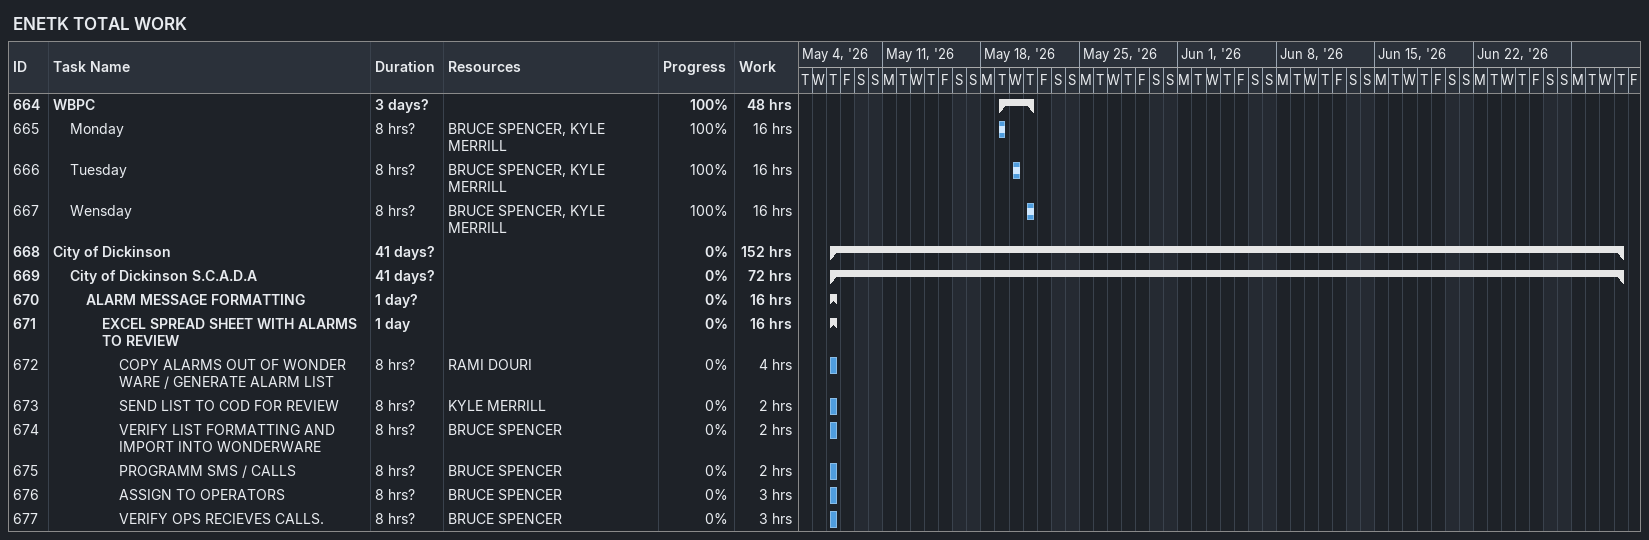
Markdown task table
ENETK TOTAL WORK

| ID | Level | Task | Duration | Start | Finish | Resources | % complete | Work (h) |
|---|---|---|---|---|---|---|---|---|
| 664 | 1 | **WBPC** | 3d? | 2026-05-19 | 2026-05-21 |  | 100 | 48 |
| 665 | 2 | Monday | 8h? | 2026-05-19 | 2026-05-19 | BRUCE SPENCER, KYLE MERRILL | 100 | 16 |
| 666 | 2 | Tuesday | 8h? | 2026-05-20 | 2026-05-20 | BRUCE SPENCER, KYLE MERRILL | 100 | 16 |
| 667 | 2 | Wensday | 8h? | 2026-05-21 | 2026-05-21 | BRUCE SPENCER, KYLE MERRILL | 100 | 16 |
| 668 | 1 | **City of Dickinson** | 41d? | 2026-05-07 | 2026-07-02 |  | 0 | 152 |
| 669 | 2 | **City of Dickinson S.C.A.D.A** | 41d? | 2026-05-07 | 2026-07-02 |  | 0 | 72 |
| 670 | 3 | **ALARM MESSAGE FORMATTING** | 1d? | 2026-05-07 | 2026-05-07 |  | 0 | 16 |
| 671 | 4 | **EXCEL SPREAD SHEET WITH ALARMS TO REVIEW** | 1d | 2026-05-07 | 2026-05-07 |  | 0 | 16 |
| 672 | 5 | COPY ALARMS OUT OF WONDER WARE / GENERATE ALARM LIST | 8h? | 2026-05-07 | 2026-05-07 | RAMI DOURI | 0 | 4 |
| 673 | 5 | SEND LIST TO COD FOR REVIEW | 8h? | 2026-05-07 | 2026-05-07 | KYLE MERRILL | 0 | 2 |
| 674 | 5 | VERIFY LIST FORMATTING AND IMPORT INTO WONDERWARE | 8h? | 2026-05-07 | 2026-05-07 | BRUCE SPENCER | 0 | 2 |
| 675 | 5 | PROGRAMM SMS / CALLS | 8h? | 2026-05-07 | 2026-05-07 | BRUCE SPENCER | 0 | 2 |
| 676 | 5 | ASSIGN TO OPERATORS | 8h? | 2026-05-07 | 2026-05-07 | BRUCE SPENCER | 0 | 3 |
| 677 | 5 | VERIFY OPS RECIEVES CALLS. | 8h? | 2026-05-07 | 2026-05-07 | BRUCE SPENCER | 0 | 3 |
